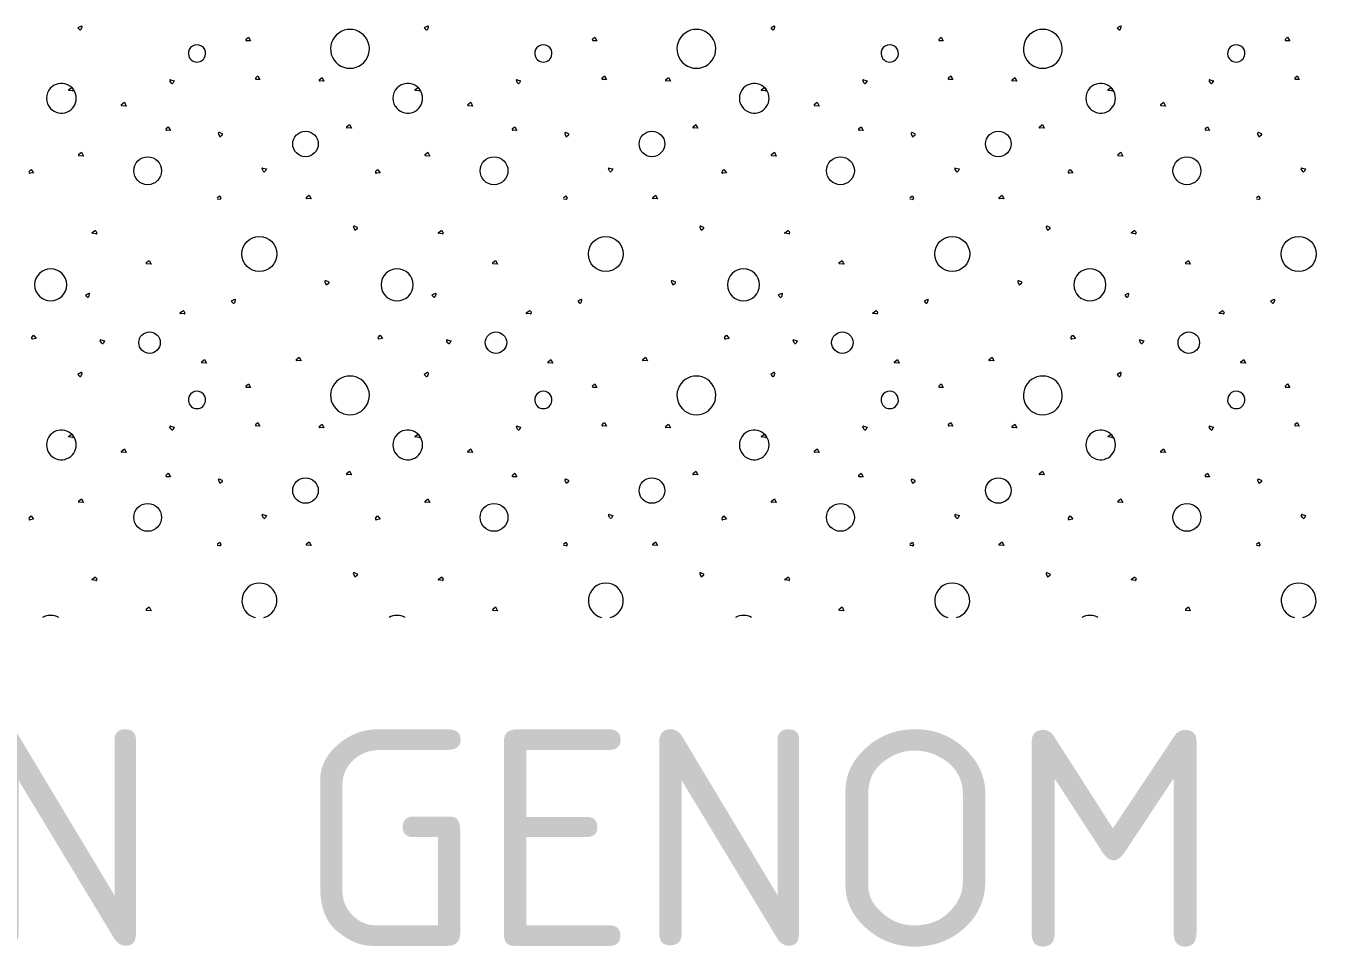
# Model space of a CAD drawing. Header units: millimetres. Extents: x 15 to 2176, y 3 to 641.
# Drawn here: x 212.6 to 272.6, y 3.3 to 45.8 of the extents above; entities that cross this region are included whole.
import ezdxf
from ezdxf.xclip import XClip

# ---------------------------------------------------------------- set-up
doc = ezdxf.new("R2010")
doc.units = ezdxf.units.MM
doc.header["$MEASUREMENT"] = 0
doc.header["$XCLIPFRAME"] = 0
doc.layers.add('A--------P-', color=7, linetype='Continuous')
doc.layers.add('A-L-10--EF-', color=4, linetype='Continuous', lineweight=0)
doc.styles.add('ISO', font='')
doc.styles.get('ISO').set_extended_font_data('ISOCPEUR')

# ---------------------------------------------------------------- blocks, each defined once
blk = doc.blocks.new('*X1')
at = {"layer": 'A-L-10--EF-'}
for p, q in [((215.185, 45.779), (215.037, 45.693)), ((215.037, 45.693), (215.104, 45.618)), ((215.194, 45.638), (215.227, 45.746)), ((231.185, 45.779), (231.037, 45.693)), ((231.037, 45.693), (231.104, 45.618)), ((231.194, 45.638), (231.227, 45.746)), ((247.185, 45.779), (247.037, 45.693)), ((247.037, 45.693), (247.104, 45.618)), ((247.194, 45.638), (247.227, 45.746)), ((263.185, 45.779), (263.037, 45.693)), ((263.037, 45.693), (263.104, 45.618)), ((263.194, 45.638), (263.227, 45.746)), ((222.81, 45.175), (222.912, 45.264)), ((223.007, 45.095), (222.838, 45.099)), ((222.912, 45.264), (223.007, 45.095)), ((238.81, 45.175), (238.912, 45.264)), ((239.007, 45.095), (238.838, 45.099)), ((238.912, 45.264), (239.007, 45.095)), ((254.81, 45.175), (254.912, 45.264)), ((255.007, 45.095), (254.838, 45.099)), ((254.912, 45.264), (255.007, 45.095)), ((270.81, 45.175), (270.912, 45.264)), ((271.007, 45.095), (270.838, 45.099)), ((270.912, 45.264), (271.007, 45.095)), ((219.358, 43.149), (219.289, 43.258)), ((219.32, 43.302), (219.486, 43.258)), ((219.486, 43.258), (219.433, 43.153)), ((223.251, 43.394), (223.352, 43.483)), ((223.447, 43.314), (223.278, 43.319)), ((223.352, 43.483), (223.447, 43.314)), ((226.184, 43.3), (226.319, 43.405)), ((226.404, 43.231), (226.199, 43.249)), ((226.319, 43.405), (226.404, 43.231)), ((235.358, 43.149), (235.289, 43.258)), ((235.32, 43.302), (235.486, 43.258)), ((235.486, 43.258), (235.433, 43.153)), ((239.251, 43.394), (239.352, 43.483)), ((239.447, 43.314), (239.278, 43.319)), ((239.352, 43.483), (239.447, 43.314)), ((242.184, 43.3), (242.319, 43.405)), ((242.404, 43.231), (242.199, 43.249)), ((242.319, 43.405), (242.404, 43.231)), ((251.358, 43.149), (251.289, 43.258)), ((251.32, 43.302), (251.486, 43.258)), ((251.486, 43.258), (251.433, 43.153)), ((255.251, 43.394), (255.352, 43.483)), ((255.447, 43.314), (255.278, 43.319)), ((255.352, 43.483), (255.447, 43.314)), ((258.184, 43.3), (258.319, 43.405)), ((258.404, 43.231), (258.199, 43.249)), ((258.319, 43.405), (258.404, 43.231)), ((267.358, 43.149), (267.289, 43.258)), ((267.32, 43.302), (267.486, 43.258)), ((267.486, 43.258), (267.433, 43.153)), ((271.251, 43.394), (271.352, 43.483)), ((271.447, 43.314), (271.278, 43.319)), ((271.352, 43.483), (271.447, 43.314)), ((214.604, 42.834), (214.726, 42.92)), ((214.792, 42.787), (214.609, 42.812)), ((214.805, 42.897), (214.83, 42.837)), ((230.604, 42.834), (230.726, 42.92)), ((230.792, 42.787), (230.609, 42.812)), ((230.805, 42.897), (230.83, 42.837)), ((246.604, 42.834), (246.726, 42.92)), ((246.792, 42.787), (246.609, 42.812)), ((246.805, 42.897), (246.83, 42.837)), ((262.604, 42.834), (262.726, 42.92)), ((262.792, 42.787), (262.609, 42.812)), ((262.805, 42.897), (262.83, 42.837)), ((217.05, 42.155), (217.185, 42.261)), ((217.27, 42.086), (217.065, 42.104)), ((217.185, 42.261), (217.27, 42.086)), ((233.05, 42.155), (233.185, 42.261)), ((233.27, 42.086), (233.065, 42.104)), ((233.185, 42.261), (233.27, 42.086)), ((249.05, 42.155), (249.185, 42.261)), ((249.27, 42.086), (249.065, 42.104)), ((249.185, 42.261), (249.27, 42.086)), ((265.05, 42.155), (265.185, 42.261)), ((265.27, 42.086), (265.065, 42.104)), ((265.185, 42.261), (265.27, 42.086)), ((219.11, 41.045), (219.212, 41.134)), ((219.307, 40.965), (219.138, 40.969)), ((219.212, 41.134), (219.307, 40.965)), ((221.526, 40.811), (221.587, 40.671)), ((221.698, 40.804), (221.573, 40.859)), ((227.449, 41.127), (227.585, 41.232)), ((227.67, 41.058), (227.464, 41.075)), ((227.585, 41.232), (227.67, 41.058)), ((235.11, 41.045), (235.212, 41.134)), ((235.307, 40.965), (235.138, 40.969)), ((235.212, 41.134), (235.307, 40.965)), ((237.526, 40.811), (237.587, 40.671)), ((237.698, 40.804), (237.573, 40.859)), ((243.449, 41.127), (243.585, 41.232)), ((243.67, 41.058), (243.464, 41.075)), ((243.585, 41.232), (243.67, 41.058)), ((251.11, 41.045), (251.212, 41.134)), ((251.307, 40.965), (251.138, 40.969)), ((251.212, 41.134), (251.307, 40.965)), ((253.526, 40.811), (253.587, 40.671)), ((253.698, 40.804), (253.573, 40.859)), ((259.449, 41.127), (259.585, 41.232)), ((259.67, 41.058), (259.464, 41.075)), ((259.585, 41.232), (259.67, 41.058)), ((267.11, 41.045), (267.212, 41.134)), ((267.307, 40.965), (267.138, 40.969)), ((267.212, 41.134), (267.307, 40.965)), ((269.526, 40.811), (269.587, 40.671)), ((269.698, 40.804), (269.573, 40.859)), ((221.587, 40.671), (221.703, 40.754)), ((237.587, 40.671), (237.703, 40.754)), ((253.587, 40.671), (253.703, 40.754)), ((269.587, 40.671), (269.703, 40.754)), ((215.071, 39.847), (215.207, 39.953)), ((215.292, 39.778), (215.086, 39.796)), ((215.207, 39.953), (215.292, 39.778)), ((231.071, 39.847), (231.207, 39.953)), ((231.292, 39.778), (231.086, 39.796)), ((231.207, 39.953), (231.292, 39.778)), ((247.071, 39.847), (247.207, 39.953)), ((247.292, 39.778), (247.086, 39.796)), ((247.207, 39.953), (247.292, 39.778)), ((263.071, 39.847), (263.207, 39.953)), ((263.292, 39.778), (263.086, 39.796)), ((263.207, 39.953), (263.292, 39.778)), ((212.787, 39.058), (212.873, 39.162)), ((212.993, 39.009), (212.825, 38.988)), ((212.873, 39.162), (212.993, 39.009)), ((223.613, 39.072), (223.543, 39.182)), ((223.575, 39.225), (223.741, 39.181)), ((223.741, 39.181), (223.688, 39.076)), ((228.787, 39.058), (228.873, 39.162)), ((228.993, 39.009), (228.825, 38.988)), ((228.873, 39.162), (228.993, 39.009)), ((239.613, 39.072), (239.543, 39.182)), ((239.575, 39.225), (239.741, 39.181)), ((239.741, 39.181), (239.688, 39.076)), ((244.787, 39.058), (244.873, 39.162)), ((244.993, 39.009), (244.825, 38.988)), ((244.873, 39.162), (244.993, 39.009)), ((255.613, 39.072), (255.543, 39.182)), ((255.575, 39.225), (255.741, 39.181)), ((255.741, 39.181), (255.688, 39.076)), ((260.787, 39.058), (260.873, 39.162)), ((260.993, 39.009), (260.825, 38.988)), ((260.873, 39.162), (260.993, 39.009)), ((271.613, 39.072), (271.543, 39.182)), ((271.575, 39.225), (271.741, 39.181)), ((271.741, 39.181), (271.688, 39.076)), ((221.466, 37.862), (221.586, 37.947)), ((221.587, 37.779), (221.466, 37.795)), ((221.586, 37.947), (221.633, 37.839)), ((225.586, 37.869), (225.721, 37.974)), ((225.806, 37.8), (225.601, 37.818)), ((225.721, 37.974), (225.806, 37.8)), ((237.466, 37.862), (237.586, 37.947)), ((237.587, 37.779), (237.466, 37.795)), ((237.586, 37.947), (237.633, 37.839)), ((241.586, 37.869), (241.721, 37.974)), ((241.806, 37.8), (241.601, 37.818)), ((241.721, 37.974), (241.806, 37.8)), ((253.466, 37.862), (253.586, 37.947)), ((253.587, 37.779), (253.466, 37.795)), ((253.586, 37.947), (253.633, 37.839)), ((257.586, 37.869), (257.721, 37.974)), ((257.806, 37.8), (257.601, 37.818)), ((257.721, 37.974), (257.806, 37.8)), ((269.466, 37.862), (269.586, 37.947)), ((269.587, 37.779), (269.466, 37.795)), ((269.586, 37.947), (269.633, 37.839)), ((215.683, 36.236), (215.805, 36.322)), ((215.872, 36.189), (215.688, 36.214)), ((215.884, 36.299), (215.91, 36.239)), ((227.76, 36.492), (227.822, 36.351)), ((227.933, 36.484), (227.808, 36.539)), ((227.822, 36.351), (227.938, 36.435)), ((231.683, 36.236), (231.805, 36.322)), ((231.872, 36.189), (231.688, 36.214)), ((231.884, 36.299), (231.91, 36.239)), ((243.76, 36.492), (243.822, 36.351)), ((243.933, 36.484), (243.808, 36.539)), ((243.822, 36.351), (243.938, 36.435)), ((247.683, 36.236), (247.805, 36.322)), ((247.872, 36.189), (247.688, 36.214)), ((247.884, 36.299), (247.91, 36.239)), ((259.76, 36.492), (259.822, 36.351)), ((259.933, 36.484), (259.808, 36.539)), ((259.822, 36.351), (259.938, 36.435)), ((263.683, 36.236), (263.805, 36.322)), ((263.872, 36.189), (263.688, 36.214)), ((263.884, 36.299), (263.91, 36.239)), ((218.196, 34.857), (218.331, 34.962)), ((218.416, 34.788), (218.211, 34.805)), ((218.331, 34.962), (218.416, 34.788)), ((234.196, 34.857), (234.331, 34.962)), ((234.416, 34.788), (234.211, 34.805)), ((234.331, 34.962), (234.416, 34.788)), ((250.196, 34.857), (250.331, 34.962)), ((250.416, 34.788), (250.211, 34.805)), ((250.331, 34.962), (250.416, 34.788)), ((266.196, 34.857), (266.331, 34.962)), ((266.416, 34.788), (266.211, 34.805)), ((266.331, 34.962), (266.416, 34.788)), ((226.448, 33.974), (226.51, 33.834)), ((226.621, 33.967), (226.496, 34.022)), ((226.51, 33.834), (226.626, 33.917)), ((242.448, 33.974), (242.51, 33.834)), ((242.621, 33.967), (242.496, 34.022)), ((242.51, 33.834), (242.626, 33.917)), ((258.448, 33.974), (258.51, 33.834)), ((258.621, 33.967), (258.496, 34.022)), ((258.51, 33.834), (258.626, 33.917)), ((215.536, 33.438), (215.387, 33.352)), ((215.387, 33.352), (215.455, 33.277)), ((215.545, 33.297), (215.578, 33.404)), ((222.271, 33.163), (222.123, 33.077)), ((222.123, 33.077), (222.19, 33.002)), ((222.28, 33.022), (222.313, 33.129)), ((231.536, 33.438), (231.387, 33.352)), ((231.387, 33.352), (231.455, 33.277)), ((231.545, 33.297), (231.578, 33.404)), ((238.271, 33.163), (238.123, 33.077)), ((238.123, 33.077), (238.19, 33.002)), ((238.28, 33.022), (238.313, 33.129)), ((247.536, 33.438), (247.387, 33.352)), ((247.387, 33.352), (247.455, 33.277)), ((247.545, 33.297), (247.578, 33.404)), ((254.271, 33.163), (254.123, 33.077)), ((254.123, 33.077), (254.19, 33.002)), ((254.28, 33.022), (254.313, 33.129)), ((263.536, 33.438), (263.387, 33.352)), ((263.387, 33.352), (263.455, 33.277)), ((263.545, 33.297), (263.578, 33.404)), ((270.271, 33.163), (270.123, 33.077)), ((270.123, 33.077), (270.19, 33.002)), ((270.28, 33.022), (270.313, 33.129)), ((219.749, 32.536), (219.871, 32.621)), ((219.938, 32.489), (219.755, 32.514)), ((219.95, 32.599), (219.976, 32.539)), ((235.749, 32.536), (235.871, 32.621)), ((235.938, 32.489), (235.755, 32.514)), ((235.95, 32.599), (235.976, 32.539)), ((251.749, 32.536), (251.871, 32.621)), ((251.938, 32.489), (251.755, 32.514)), ((251.95, 32.599), (251.976, 32.539)), ((267.749, 32.536), (267.871, 32.621)), ((267.938, 32.489), (267.755, 32.514)), ((267.95, 32.599), (267.976, 32.539)), ((212.905, 31.402), (212.991, 31.506)), ((213.111, 31.353), (212.943, 31.332)), ((212.991, 31.506), (213.111, 31.353)), ((216.137, 31.141), (216.068, 31.251)), ((216.1, 31.294), (216.265, 31.25)), ((216.265, 31.25), (216.213, 31.145)), ((228.905, 31.402), (228.991, 31.506)), ((229.111, 31.353), (228.943, 31.332)), ((228.991, 31.506), (229.111, 31.353)), ((232.137, 31.141), (232.068, 31.251)), ((232.1, 31.294), (232.265, 31.25)), ((232.265, 31.25), (232.213, 31.145)), ((244.905, 31.402), (244.991, 31.506)), ((245.111, 31.353), (244.943, 31.332)), ((244.991, 31.506), (245.111, 31.353)), ((248.137, 31.141), (248.068, 31.251)), ((248.1, 31.294), (248.265, 31.25)), ((248.265, 31.25), (248.213, 31.145)), ((260.905, 31.402), (260.991, 31.506)), ((261.111, 31.353), (260.943, 31.332)), ((260.991, 31.506), (261.111, 31.353)), ((264.137, 31.141), (264.068, 31.251)), ((264.1, 31.294), (264.265, 31.25)), ((264.265, 31.25), (264.213, 31.145)), ((220.75, 30.286), (220.885, 30.391)), ((220.97, 30.216), (220.765, 30.234)), ((220.885, 30.391), (220.97, 30.216)), ((225.124, 30.39), (225.26, 30.495)), ((225.345, 30.321), (225.14, 30.338)), ((225.26, 30.495), (225.345, 30.321)), ((236.75, 30.286), (236.885, 30.391)), ((236.97, 30.216), (236.765, 30.234)), ((236.885, 30.391), (236.97, 30.216)), ((241.124, 30.39), (241.26, 30.495)), ((241.345, 30.321), (241.14, 30.338)), ((241.26, 30.495), (241.345, 30.321)), ((252.75, 30.286), (252.885, 30.391)), ((252.97, 30.216), (252.765, 30.234)), ((252.885, 30.391), (252.97, 30.216)), ((257.124, 30.39), (257.26, 30.495)), ((257.345, 30.321), (257.14, 30.338)), ((257.26, 30.495), (257.345, 30.321)), ((268.75, 30.286), (268.885, 30.391)), ((268.97, 30.216), (268.765, 30.234)), ((268.885, 30.391), (268.97, 30.216)), ((215.185, 29.779), (215.037, 29.693)), ((215.037, 29.693), (215.104, 29.618)), ((215.194, 29.638), (215.227, 29.746)), ((231.185, 29.779), (231.037, 29.693)), ((231.037, 29.693), (231.104, 29.618)), ((231.194, 29.638), (231.227, 29.746)), ((247.185, 29.779), (247.037, 29.693)), ((247.037, 29.693), (247.104, 29.618)), ((247.194, 29.638), (247.227, 29.746)), ((263.185, 29.779), (263.037, 29.693)), ((263.037, 29.693), (263.104, 29.618)), ((263.194, 29.638), (263.227, 29.746)), ((222.81, 29.175), (222.912, 29.264)), ((223.007, 29.095), (222.838, 29.099)), ((222.912, 29.264), (223.007, 29.095)), ((238.81, 29.175), (238.912, 29.264)), ((239.007, 29.095), (238.838, 29.099)), ((238.912, 29.264), (239.007, 29.095)), ((254.81, 29.175), (254.912, 29.264)), ((255.007, 29.095), (254.838, 29.099)), ((254.912, 29.264), (255.007, 29.095)), ((270.81, 29.175), (270.912, 29.264)), ((271.007, 29.095), (270.838, 29.099)), ((270.912, 29.264), (271.007, 29.095)), ((219.358, 27.149), (219.289, 27.258)), ((219.32, 27.302), (219.486, 27.258)), ((219.486, 27.258), (219.433, 27.153)), ((223.251, 27.394), (223.352, 27.483)), ((223.447, 27.314), (223.278, 27.319)), ((223.352, 27.483), (223.447, 27.314)), ((226.184, 27.3), (226.319, 27.405)), ((226.404, 27.231), (226.199, 27.249)), ((226.319, 27.405), (226.404, 27.231)), ((235.358, 27.149), (235.289, 27.258)), ((235.32, 27.302), (235.486, 27.258)), ((235.486, 27.258), (235.433, 27.153)), ((239.251, 27.394), (239.352, 27.483)), ((239.447, 27.314), (239.278, 27.319)), ((239.352, 27.483), (239.447, 27.314)), ((242.184, 27.3), (242.319, 27.405)), ((242.404, 27.231), (242.199, 27.249)), ((242.319, 27.405), (242.404, 27.231)), ((251.358, 27.149), (251.289, 27.258)), ((251.32, 27.302), (251.486, 27.258)), ((251.486, 27.258), (251.433, 27.153)), ((255.251, 27.394), (255.352, 27.483)), ((255.447, 27.314), (255.278, 27.319)), ((255.352, 27.483), (255.447, 27.314)), ((258.184, 27.3), (258.319, 27.405)), ((258.404, 27.231), (258.199, 27.249)), ((258.319, 27.405), (258.404, 27.231)), ((267.358, 27.149), (267.289, 27.258)), ((267.32, 27.302), (267.486, 27.258)), ((267.486, 27.258), (267.433, 27.153)), ((271.251, 27.394), (271.352, 27.483)), ((271.447, 27.314), (271.278, 27.319)), ((271.352, 27.483), (271.447, 27.314)), ((214.604, 26.834), (214.726, 26.92)), ((214.792, 26.787), (214.609, 26.812)), ((214.805, 26.897), (214.83, 26.837)), ((230.604, 26.834), (230.726, 26.92)), ((230.792, 26.787), (230.609, 26.812)), ((230.805, 26.897), (230.83, 26.837)), ((246.604, 26.834), (246.726, 26.92)), ((246.792, 26.787), (246.609, 26.812)), ((246.805, 26.897), (246.83, 26.837)), ((262.604, 26.834), (262.726, 26.92)), ((262.792, 26.787), (262.609, 26.812)), ((262.805, 26.897), (262.83, 26.837)), ((217.05, 26.155), (217.185, 26.261)), ((217.27, 26.086), (217.065, 26.104)), ((217.185, 26.261), (217.27, 26.086)), ((233.05, 26.155), (233.185, 26.261)), ((233.27, 26.086), (233.065, 26.104)), ((233.185, 26.261), (233.27, 26.086)), ((249.05, 26.155), (249.185, 26.261)), ((249.27, 26.086), (249.065, 26.104)), ((249.185, 26.261), (249.27, 26.086)), ((265.05, 26.155), (265.185, 26.261)), ((265.27, 26.086), (265.065, 26.104)), ((265.185, 26.261), (265.27, 26.086)), ((227.449, 25.127), (227.585, 25.232)), ((227.585, 25.232), (227.67, 25.058)), ((243.449, 25.127), (243.585, 25.232)), ((243.585, 25.232), (243.67, 25.058)), ((259.449, 25.127), (259.585, 25.232)), ((259.585, 25.232), (259.67, 25.058)), ((219.11, 25.045), (219.212, 25.134)), ((219.307, 24.965), (219.138, 24.969)), ((219.212, 25.134), (219.307, 24.965)), ((221.526, 24.811), (221.587, 24.671)), ((221.698, 24.804), (221.573, 24.859)), ((221.587, 24.671), (221.703, 24.754)), ((227.67, 25.058), (227.464, 25.075)), ((235.11, 25.045), (235.212, 25.134)), ((235.307, 24.965), (235.138, 24.969)), ((235.212, 25.134), (235.307, 24.965)), ((237.526, 24.811), (237.587, 24.671)), ((237.698, 24.804), (237.573, 24.859)), ((237.587, 24.671), (237.703, 24.754)), ((243.67, 25.058), (243.464, 25.075)), ((251.11, 25.045), (251.212, 25.134)), ((251.307, 24.965), (251.138, 24.969)), ((251.212, 25.134), (251.307, 24.965)), ((253.526, 24.811), (253.587, 24.671)), ((253.698, 24.804), (253.573, 24.859)), ((253.587, 24.671), (253.703, 24.754)), ((259.67, 25.058), (259.464, 25.075)), ((267.11, 25.045), (267.212, 25.134)), ((267.307, 24.965), (267.138, 24.969)), ((267.212, 25.134), (267.307, 24.965)), ((269.526, 24.811), (269.587, 24.671)), ((269.698, 24.804), (269.573, 24.859)), ((269.587, 24.671), (269.703, 24.754)), ((215.071, 23.847), (215.207, 23.953)), ((215.292, 23.778), (215.086, 23.796)), ((215.207, 23.953), (215.292, 23.778)), ((231.071, 23.847), (231.207, 23.953)), ((231.292, 23.778), (231.086, 23.796)), ((231.207, 23.953), (231.292, 23.778)), ((247.071, 23.847), (247.207, 23.953)), ((247.292, 23.778), (247.086, 23.796)), ((247.207, 23.953), (247.292, 23.778)), ((263.071, 23.847), (263.207, 23.953)), ((263.292, 23.778), (263.086, 23.796)), ((263.207, 23.953), (263.292, 23.778)), ((212.787, 23.058), (212.873, 23.162)), ((212.993, 23.009), (212.825, 22.988)), ((212.873, 23.162), (212.993, 23.009)), ((223.613, 23.072), (223.543, 23.182)), ((223.575, 23.225), (223.741, 23.181)), ((223.741, 23.181), (223.688, 23.076)), ((228.787, 23.058), (228.873, 23.162)), ((228.993, 23.009), (228.825, 22.988)), ((228.873, 23.162), (228.993, 23.009)), ((239.613, 23.072), (239.543, 23.182)), ((239.575, 23.225), (239.741, 23.181)), ((239.741, 23.181), (239.688, 23.076)), ((244.787, 23.058), (244.873, 23.162)), ((244.993, 23.009), (244.825, 22.988)), ((244.873, 23.162), (244.993, 23.009)), ((255.613, 23.072), (255.543, 23.182)), ((255.575, 23.225), (255.741, 23.181)), ((255.741, 23.181), (255.688, 23.076)), ((260.787, 23.058), (260.873, 23.162)), ((260.993, 23.009), (260.825, 22.988)), ((260.873, 23.162), (260.993, 23.009)), ((271.613, 23.072), (271.543, 23.182)), ((271.575, 23.225), (271.741, 23.181)), ((271.741, 23.181), (271.688, 23.076)), ((221.466, 21.862), (221.586, 21.947)), ((221.587, 21.779), (221.466, 21.795)), ((221.586, 21.947), (221.633, 21.839)), ((225.586, 21.869), (225.721, 21.974)), ((225.806, 21.8), (225.601, 21.818)), ((225.721, 21.974), (225.806, 21.8)), ((237.466, 21.862), (237.586, 21.947)), ((237.587, 21.779), (237.466, 21.795)), ((237.586, 21.947), (237.633, 21.839)), ((241.586, 21.869), (241.721, 21.974)), ((241.806, 21.8), (241.601, 21.818)), ((241.721, 21.974), (241.806, 21.8)), ((253.466, 21.862), (253.586, 21.947)), ((253.587, 21.779), (253.466, 21.795)), ((253.586, 21.947), (253.633, 21.839)), ((257.586, 21.869), (257.721, 21.974)), ((257.806, 21.8), (257.601, 21.818)), ((257.721, 21.974), (257.806, 21.8)), ((269.466, 21.862), (269.586, 21.947)), ((269.587, 21.779), (269.466, 21.795)), ((269.586, 21.947), (269.633, 21.839)), ((227.76, 20.492), (227.822, 20.351)), ((227.933, 20.484), (227.808, 20.539)), ((227.822, 20.351), (227.938, 20.435)), ((243.76, 20.492), (243.822, 20.351)), ((243.933, 20.484), (243.808, 20.539)), ((243.822, 20.351), (243.938, 20.435)), ((259.76, 20.492), (259.822, 20.351)), ((259.933, 20.484), (259.808, 20.539)), ((259.822, 20.351), (259.938, 20.435)), ((215.683, 20.236), (215.805, 20.322)), ((215.872, 20.189), (215.688, 20.214)), ((215.884, 20.299), (215.91, 20.239)), ((231.683, 20.236), (231.805, 20.322)), ((231.872, 20.189), (231.688, 20.214)), ((231.884, 20.299), (231.91, 20.239)), ((247.683, 20.236), (247.805, 20.322)), ((247.872, 20.189), (247.688, 20.214)), ((247.884, 20.299), (247.91, 20.239)), ((263.683, 20.236), (263.805, 20.322)), ((263.872, 20.189), (263.688, 20.214)), ((263.884, 20.299), (263.91, 20.239)), ((218.196, 18.857), (218.331, 18.962)), ((218.416, 18.788), (218.211, 18.805)), ((218.331, 18.962), (218.416, 18.788)), ((234.196, 18.857), (234.331, 18.962)), ((234.416, 18.788), (234.211, 18.805)), ((234.331, 18.962), (234.416, 18.788)), ((250.196, 18.857), (250.331, 18.962)), ((250.416, 18.788), (250.211, 18.805)), ((250.331, 18.962), (250.416, 18.788)), ((266.196, 18.857), (266.331, 18.962)), ((266.416, 18.788), (266.211, 18.805)), ((266.331, 18.962), (266.416, 18.788))]:
    blk.add_line(p, q, dxfattribs=at)
for centre, radius in [((225.549, 40.337), 0.59), ((241.549, 40.337), 0.59), ((257.549, 40.337), 0.59), ((218.259, 39.098), 0.643), ((234.259, 39.098), 0.643), ((250.259, 39.098), 0.643), ((266.259, 39.098), 0.643), ((223.42, 35.257), 0.807), ((239.42, 35.257), 0.807), ((255.42, 35.257), 0.807), ((271.42, 35.257), 0.807), ((218.347, 31.166), 0.496), ((234.347, 31.166), 0.496), ((250.347, 31.166), 0.496), ((266.347, 31.166), 0.496), ((225.549, 24.337), 0.59), ((241.549, 24.337), 0.59), ((257.549, 24.337), 0.59), ((218.259, 23.098), 0.643), ((234.259, 23.098), 0.643), ((250.259, 23.098), 0.643), ((266.259, 23.098), 0.643)]:
    blk.add_circle(centre, radius, dxfattribs=at)
for centre, radius, start, end in [((215.144, 45.654), 0.0528, 221.92131, 342.82539), ((215.2, 45.754), 0.0288, 342.82539, 120), ((227.603, 44.727), 0.897, 343.60886, 196.39114), ((231.144, 45.654), 0.0528, 221.92131, 342.82539), ((231.2, 45.754), 0.0288, 342.82539, 120), ((243.603, 44.727), 0.897, 343.60886, 196.39114), ((247.144, 45.654), 0.0528, 221.92131, 342.82539), ((247.2, 45.754), 0.0288, 342.82539, 120), ((259.603, 44.727), 0.897, 343.60886, 196.39114), ((263.144, 45.654), 0.0528, 221.92131, 342.82539), ((263.2, 45.754), 0.0288, 342.82539, 120), ((222.839, 45.143), 0.0432, 131.23861, 268.41323), ((238.839, 45.143), 0.0432, 131.23861, 268.41323), ((254.839, 45.143), 0.0432, 131.23861, 268.41323), ((270.839, 45.143), 0.0432, 131.23861, 268.41323), ((220.536, 44.518), 0.4, 353.70667, 186.29333), ((220.536, 44.518), 0.4, 186.29333, 353.70667), ((227.603, 44.727), 0.897, 196.39114, 343.60886), ((236.536, 44.518), 0.4, 353.70667, 186.29333), ((236.536, 44.518), 0.4, 186.29333, 353.70667), ((243.603, 44.727), 0.897, 196.39114, 343.60886), ((252.536, 44.518), 0.4, 353.70667, 186.29333), ((252.536, 44.518), 0.4, 186.29333, 353.70667), ((259.603, 44.727), 0.897, 196.39114, 343.60886), ((268.536, 44.518), 0.4, 353.70667, 186.29333), ((268.536, 44.518), 0.4, 186.29333, 353.70667), ((219.313, 43.274), 0.0288, 75.20671, 212.38132), ((223.279, 43.362), 0.0432, 131.23861, 268.41323), ((226.201, 43.277), 0.0288, 127.90217, 265.07679), ((235.313, 43.274), 0.0288, 75.20671, 212.38132), ((239.279, 43.362), 0.0432, 131.23861, 268.41323), ((242.201, 43.277), 0.0288, 127.90217, 265.07679), ((251.313, 43.274), 0.0288, 75.20671, 212.38132), ((255.279, 43.362), 0.0432, 131.23861, 268.41323), ((258.201, 43.277), 0.0288, 127.90217, 265.07679), ((267.313, 43.274), 0.0288, 75.20671, 212.38132), ((271.279, 43.362), 0.0432, 131.23861, 268.41323), ((214.274, 42.445), 0.686, 136.1287, 223.8713), ((214.274, 42.445), 0.686, 223.8713, 136.1287), ((214.611, 42.824), 0.012, 125.11386, 262.28848), ((214.756, 42.876), 0.0528, 23.19256, 125.11386), ((214.797, 42.823), 0.036, 262.28848, 23.19256), ((219.395, 43.172), 0.0432, 212.38132, 333.2854), ((230.274, 42.445), 0.686, 136.1287, 223.8713), ((230.274, 42.445), 0.686, 223.8713, 136.1287), ((230.611, 42.824), 0.012, 125.11386, 262.28848), ((230.756, 42.876), 0.0528, 23.19256, 125.11386), ((230.797, 42.823), 0.036, 262.28848, 23.19256), ((235.395, 43.172), 0.0432, 212.38132, 333.2854), ((246.274, 42.445), 0.686, 136.1287, 223.8713), ((246.274, 42.445), 0.686, 223.8713, 136.1287), ((246.611, 42.824), 0.012, 125.11386, 262.28848), ((246.756, 42.876), 0.0528, 23.19256, 125.11386), ((246.797, 42.823), 0.036, 262.28848, 23.19256), ((251.395, 43.172), 0.0432, 212.38132, 333.2854), ((262.274, 42.445), 0.686, 136.1287, 223.8713), ((262.274, 42.445), 0.686, 223.8713, 136.1287), ((262.611, 42.824), 0.012, 125.11386, 262.28848), ((262.756, 42.876), 0.0528, 23.19256, 125.11386), ((262.797, 42.823), 0.036, 262.28848, 23.19256), ((267.395, 43.172), 0.0432, 212.38132, 333.2854), ((217.067, 42.133), 0.0288, 127.90217, 265.07679), ((233.067, 42.133), 0.0288, 127.90217, 265.07679), ((249.067, 42.133), 0.0288, 127.90217, 265.07679), ((265.067, 42.133), 0.0288, 127.90217, 265.07679), ((219.139, 41.013), 0.0432, 131.23861, 268.41323), ((221.559, 40.826), 0.036, 66.44748, 203.62209), ((221.687, 40.778), 0.0288, 305.5434, 66.44748), ((227.467, 41.104), 0.0288, 127.90217, 265.07679), ((235.139, 41.013), 0.0432, 131.23861, 268.41323), ((237.559, 40.826), 0.036, 66.44748, 203.62209), ((237.687, 40.778), 0.0288, 305.5434, 66.44748), ((243.467, 41.104), 0.0288, 127.90217, 265.07679), ((251.139, 41.013), 0.0432, 131.23861, 268.41323), ((253.559, 40.826), 0.036, 66.44748, 203.62209), ((253.687, 40.778), 0.0288, 305.5434, 66.44748), ((259.467, 41.104), 0.0288, 127.90217, 265.07679), ((267.139, 41.013), 0.0432, 131.23861, 268.41323), ((269.559, 40.826), 0.036, 66.44748, 203.62209), ((269.687, 40.778), 0.0288, 305.5434, 66.44748), ((215.089, 39.825), 0.0288, 127.90217, 265.07679), ((231.089, 39.825), 0.0288, 127.90217, 265.07679), ((247.089, 39.825), 0.0288, 127.90217, 265.07679), ((263.089, 39.825), 0.0288, 127.90217, 265.07679), ((212.82, 39.03), 0.0432, 140.11386, 277.28848), ((223.568, 39.197), 0.0288, 75.20671, 212.38132), ((223.649, 39.095), 0.0432, 212.38132, 333.2854), ((228.82, 39.03), 0.0432, 140.11386, 277.28848), ((239.568, 39.197), 0.0288, 75.20671, 212.38132), ((239.649, 39.095), 0.0432, 212.38132, 333.2854), ((244.82, 39.03), 0.0432, 140.11386, 277.28848), ((255.568, 39.197), 0.0288, 75.20671, 212.38132), ((255.649, 39.095), 0.0432, 212.38132, 333.2854), ((260.82, 39.03), 0.0432, 140.11386, 277.28848), ((271.568, 39.197), 0.0288, 75.20671, 212.38132), ((271.649, 39.095), 0.0432, 212.38132, 333.2854), ((221.593, 37.822), 0.0432, 262.28848, 23.19256), ((225.603, 37.846), 0.0288, 127.90217, 265.07679), ((237.593, 37.822), 0.0432, 262.28848, 23.19256), ((241.603, 37.846), 0.0288, 127.90217, 265.07679), ((253.593, 37.822), 0.0432, 262.28848, 23.19256), ((257.603, 37.846), 0.0288, 127.90217, 265.07679), ((269.593, 37.822), 0.0432, 262.28848, 23.19256), ((215.69, 36.226), 0.012, 125.11386, 262.28848), ((215.835, 36.278), 0.0528, 23.19256, 125.11386), ((215.876, 36.225), 0.036, 262.28848, 23.19256), ((227.793, 36.506), 0.036, 66.44748, 203.62209), ((227.922, 36.458), 0.0288, 305.5434, 66.44748), ((231.69, 36.226), 0.012, 125.11386, 262.28848), ((231.835, 36.278), 0.0528, 23.19256, 125.11386), ((231.876, 36.225), 0.036, 262.28848, 23.19256), ((243.793, 36.506), 0.036, 66.44748, 203.62209), ((243.922, 36.458), 0.0288, 305.5434, 66.44748), ((247.69, 36.226), 0.012, 125.11386, 262.28848), ((247.835, 36.278), 0.0528, 23.19256, 125.11386), ((247.876, 36.225), 0.036, 262.28848, 23.19256), ((259.793, 36.506), 0.036, 66.44748, 203.62209), ((259.922, 36.458), 0.0288, 305.5434, 66.44748), ((263.69, 36.226), 0.012, 125.11386, 262.28848), ((263.835, 36.278), 0.0528, 23.19256, 125.11386), ((263.876, 36.225), 0.036, 262.28848, 23.19256), ((218.214, 34.834), 0.0288, 127.90217, 265.07679), ((234.214, 34.834), 0.0288, 127.90217, 265.07679), ((250.214, 34.834), 0.0288, 127.90217, 265.07679), ((266.214, 34.834), 0.0288, 127.90217, 265.07679), ((213.78, 33.835), 0.74, 90, 270), ((213.78, 33.835), 0.74, 270, 90), ((229.78, 33.835), 0.74, 90, 270), ((229.78, 33.835), 0.74, 270, 90), ((245.78, 33.835), 0.74, 90, 270), ((245.78, 33.835), 0.74, 270, 90), ((261.78, 33.835), 0.74, 90, 270), ((261.78, 33.835), 0.74, 270, 90), ((226.481, 33.989), 0.036, 66.44748, 203.62209), ((226.609, 33.941), 0.0288, 305.5434, 66.44748), ((242.481, 33.989), 0.036, 66.44748, 203.62209), ((242.609, 33.941), 0.0288, 305.5434, 66.44748), ((258.481, 33.989), 0.036, 66.44748, 203.62209), ((258.609, 33.941), 0.0288, 305.5434, 66.44748), ((215.494, 33.312), 0.0528, 221.92131, 342.82539), ((215.55, 33.413), 0.0288, 342.82539, 120), ((222.23, 33.037), 0.0528, 221.92131, 342.82539), ((222.286, 33.138), 0.0288, 342.82539, 120), ((231.494, 33.312), 0.0528, 221.92131, 342.82539), ((231.55, 33.413), 0.0288, 342.82539, 120), ((238.23, 33.037), 0.0528, 221.92131, 342.82539), ((238.286, 33.138), 0.0288, 342.82539, 120), ((247.494, 33.312), 0.0528, 221.92131, 342.82539), ((247.55, 33.413), 0.0288, 342.82539, 120), ((254.23, 33.037), 0.0528, 221.92131, 342.82539), ((254.286, 33.138), 0.0288, 342.82539, 120), ((263.494, 33.312), 0.0528, 221.92131, 342.82539), ((263.55, 33.413), 0.0288, 342.82539, 120), ((270.23, 33.037), 0.0528, 221.92131, 342.82539), ((270.286, 33.138), 0.0288, 342.82539, 120), ((219.756, 32.526), 0.012, 125.11386, 262.28848), ((219.902, 32.578), 0.0528, 23.19256, 125.11386), ((219.943, 32.525), 0.036, 262.28848, 23.19256), ((235.756, 32.526), 0.012, 125.11386, 262.28848), ((235.902, 32.578), 0.0528, 23.19256, 125.11386), ((235.943, 32.525), 0.036, 262.28848, 23.19256), ((251.756, 32.526), 0.012, 125.11386, 262.28848), ((251.902, 32.578), 0.0528, 23.19256, 125.11386), ((251.943, 32.525), 0.036, 262.28848, 23.19256), ((267.756, 32.526), 0.012, 125.11386, 262.28848), ((267.902, 32.578), 0.0528, 23.19256, 125.11386), ((267.943, 32.525), 0.036, 262.28848, 23.19256), ((212.938, 31.375), 0.0432, 140.11386, 277.28848), ((216.092, 31.266), 0.0288, 75.20671, 212.38132), ((228.938, 31.375), 0.0432, 140.11386, 277.28848), ((232.092, 31.266), 0.0288, 75.20671, 212.38132), ((244.938, 31.375), 0.0432, 140.11386, 277.28848), ((248.092, 31.266), 0.0288, 75.20671, 212.38132), ((260.938, 31.375), 0.0432, 140.11386, 277.28848), ((264.092, 31.266), 0.0288, 75.20671, 212.38132), ((216.174, 31.164), 0.0432, 212.38132, 333.2854), ((232.174, 31.164), 0.0432, 212.38132, 333.2854), ((248.174, 31.164), 0.0432, 212.38132, 333.2854), ((264.174, 31.164), 0.0432, 212.38132, 333.2854), ((220.767, 30.263), 0.0288, 127.90217, 265.07679), ((225.142, 30.367), 0.0288, 127.90217, 265.07679), ((236.767, 30.263), 0.0288, 127.90217, 265.07679), ((241.142, 30.367), 0.0288, 127.90217, 265.07679), ((252.767, 30.263), 0.0288, 127.90217, 265.07679), ((257.142, 30.367), 0.0288, 127.90217, 265.07679), ((268.767, 30.263), 0.0288, 127.90217, 265.07679), ((215.144, 29.654), 0.0528, 221.92131, 342.82539), ((215.2, 29.754), 0.0288, 342.82539, 120), ((227.603, 28.727), 0.897, 343.60886, 196.39114), ((231.144, 29.654), 0.0528, 221.92131, 342.82539), ((231.2, 29.754), 0.0288, 342.82539, 120), ((243.603, 28.727), 0.897, 343.60886, 196.39114), ((247.144, 29.654), 0.0528, 221.92131, 342.82539), ((247.2, 29.754), 0.0288, 342.82539, 120), ((259.603, 28.727), 0.897, 343.60886, 196.39114), ((263.144, 29.654), 0.0528, 221.92131, 342.82539), ((263.2, 29.754), 0.0288, 342.82539, 120), ((220.536, 28.518), 0.4, 353.70667, 186.29333), ((222.839, 29.143), 0.0432, 131.23861, 268.41323), ((236.536, 28.518), 0.4, 353.70667, 186.29333), ((238.839, 29.143), 0.0432, 131.23861, 268.41323), ((252.536, 28.518), 0.4, 353.70667, 186.29333), ((254.839, 29.143), 0.0432, 131.23861, 268.41323), ((268.536, 28.518), 0.4, 353.70667, 186.29333), ((270.839, 29.143), 0.0432, 131.23861, 268.41323), ((220.536, 28.518), 0.4, 186.29333, 353.70667), ((227.603, 28.727), 0.897, 196.39114, 343.60886), ((236.536, 28.518), 0.4, 186.29333, 353.70667), ((243.603, 28.727), 0.897, 196.39114, 343.60886), ((252.536, 28.518), 0.4, 186.29333, 353.70667), ((259.603, 28.727), 0.897, 196.39114, 343.60886), ((268.536, 28.518), 0.4, 186.29333, 353.70667), ((214.274, 26.445), 0.686, 223.8713, 136.1287), ((219.313, 27.274), 0.0288, 75.20671, 212.38132), ((219.395, 27.172), 0.0432, 212.38132, 333.2854), ((223.279, 27.362), 0.0432, 131.23861, 268.41323), ((226.201, 27.277), 0.0288, 127.90217, 265.07679), ((230.274, 26.445), 0.686, 223.8713, 136.1287), ((235.313, 27.274), 0.0288, 75.20671, 212.38132), ((235.395, 27.172), 0.0432, 212.38132, 333.2854), ((239.279, 27.362), 0.0432, 131.23861, 268.41323), ((242.201, 27.277), 0.0288, 127.90217, 265.07679), ((246.274, 26.445), 0.686, 223.8713, 136.1287), ((251.313, 27.274), 0.0288, 75.20671, 212.38132), ((251.395, 27.172), 0.0432, 212.38132, 333.2854), ((255.279, 27.362), 0.0432, 131.23861, 268.41323), ((258.201, 27.277), 0.0288, 127.90217, 265.07679), ((262.274, 26.445), 0.686, 223.8713, 136.1287), ((267.313, 27.274), 0.0288, 75.20671, 212.38132), ((267.395, 27.172), 0.0432, 212.38132, 333.2854), ((271.279, 27.362), 0.0432, 131.23861, 268.41323), ((214.274, 26.445), 0.686, 136.1287, 223.8713), ((214.611, 26.824), 0.012, 125.11386, 262.28848), ((214.756, 26.876), 0.0528, 23.19256, 125.11386), ((214.797, 26.823), 0.036, 262.28848, 23.19256), ((230.274, 26.445), 0.686, 136.1287, 223.8713), ((230.611, 26.824), 0.012, 125.11386, 262.28848), ((230.756, 26.876), 0.0528, 23.19256, 125.11386), ((230.797, 26.823), 0.036, 262.28848, 23.19256), ((246.274, 26.445), 0.686, 136.1287, 223.8713), ((246.611, 26.824), 0.012, 125.11386, 262.28848), ((246.756, 26.876), 0.0528, 23.19256, 125.11386), ((246.797, 26.823), 0.036, 262.28848, 23.19256), ((262.274, 26.445), 0.686, 136.1287, 223.8713), ((262.611, 26.824), 0.012, 125.11386, 262.28848), ((262.756, 26.876), 0.0528, 23.19256, 125.11386), ((262.797, 26.823), 0.036, 262.28848, 23.19256), ((217.067, 26.133), 0.0288, 127.90217, 265.07679), ((233.067, 26.133), 0.0288, 127.90217, 265.07679), ((249.067, 26.133), 0.0288, 127.90217, 265.07679), ((265.067, 26.133), 0.0288, 127.90217, 265.07679), ((219.139, 25.013), 0.0432, 131.23861, 268.41323), ((221.559, 24.826), 0.036, 66.44748, 203.62209), ((221.687, 24.778), 0.0288, 305.5434, 66.44748), ((227.467, 25.104), 0.0288, 127.90217, 265.07679), ((235.139, 25.013), 0.0432, 131.23861, 268.41323), ((237.559, 24.826), 0.036, 66.44748, 203.62209), ((237.687, 24.778), 0.0288, 305.5434, 66.44748), ((243.467, 25.104), 0.0288, 127.90217, 265.07679), ((251.139, 25.013), 0.0432, 131.23861, 268.41323), ((253.559, 24.826), 0.036, 66.44748, 203.62209), ((253.687, 24.778), 0.0288, 305.5434, 66.44748), ((259.467, 25.104), 0.0288, 127.90217, 265.07679), ((267.139, 25.013), 0.0432, 131.23861, 268.41323), ((269.559, 24.826), 0.036, 66.44748, 203.62209), ((269.687, 24.778), 0.0288, 305.5434, 66.44748), ((215.089, 23.825), 0.0288, 127.90217, 265.07679), ((231.089, 23.825), 0.0288, 127.90217, 265.07679), ((247.089, 23.825), 0.0288, 127.90217, 265.07679), ((263.089, 23.825), 0.0288, 127.90217, 265.07679), ((212.82, 23.03), 0.0432, 140.11386, 277.28848), ((223.568, 23.197), 0.0288, 75.20671, 212.38132), ((223.649, 23.095), 0.0432, 212.38132, 333.2854), ((228.82, 23.03), 0.0432, 140.11386, 277.28848), ((239.568, 23.197), 0.0288, 75.20671, 212.38132), ((239.649, 23.095), 0.0432, 212.38132, 333.2854), ((244.82, 23.03), 0.0432, 140.11386, 277.28848), ((255.568, 23.197), 0.0288, 75.20671, 212.38132), ((255.649, 23.095), 0.0432, 212.38132, 333.2854), ((260.82, 23.03), 0.0432, 140.11386, 277.28848), ((271.568, 23.197), 0.0288, 75.20671, 212.38132), ((271.649, 23.095), 0.0432, 212.38132, 333.2854), ((221.593, 21.822), 0.0432, 262.28848, 23.19256), ((225.603, 21.846), 0.0288, 127.90217, 265.07679), ((237.593, 21.822), 0.0432, 262.28848, 23.19256), ((241.603, 21.846), 0.0288, 127.90217, 265.07679), ((253.593, 21.822), 0.0432, 262.28848, 23.19256), ((257.603, 21.846), 0.0288, 127.90217, 265.07679), ((269.593, 21.822), 0.0432, 262.28848, 23.19256), ((227.793, 20.506), 0.036, 66.44748, 203.62209), ((227.922, 20.458), 0.0288, 305.5434, 66.44748), ((243.793, 20.506), 0.036, 66.44748, 203.62209), ((243.922, 20.458), 0.0288, 305.5434, 66.44748), ((259.793, 20.506), 0.036, 66.44748, 203.62209), ((259.922, 20.458), 0.0288, 305.5434, 66.44748), ((215.69, 20.226), 0.012, 125.11386, 262.28848), ((215.835, 20.278), 0.0528, 23.19256, 125.11386), ((215.876, 20.225), 0.036, 262.28848, 23.19256), ((223.42, 19.257), 0.807, 284.17098, 255.82902), ((231.69, 20.226), 0.012, 125.11386, 262.28848), ((231.835, 20.278), 0.0528, 23.19256, 125.11386), ((231.876, 20.225), 0.036, 262.28848, 23.19256), ((239.42, 19.257), 0.807, 284.17098, 255.82902), ((247.69, 20.226), 0.012, 125.11386, 262.28848), ((247.835, 20.278), 0.0528, 23.19256, 125.11386), ((247.876, 20.225), 0.036, 262.28848, 23.19256), ((255.42, 19.257), 0.807, 284.17098, 255.82902), ((263.69, 20.226), 0.012, 125.11386, 262.28848), ((263.835, 20.278), 0.0528, 23.19256, 125.11386), ((263.876, 20.225), 0.036, 262.28848, 23.19256), ((271.42, 19.257), 0.807, 284.17098, 255.82902), ((218.214, 18.834), 0.0288, 127.90217, 265.07679), ((234.214, 18.834), 0.0288, 127.90217, 265.07679), ((250.214, 18.834), 0.0288, 127.90217, 265.07679), ((266.214, 18.834), 0.0288, 127.90217, 265.07679), ((213.78, 17.835), 0.74, 90, 120.24306), ((213.78, 17.835), 0.74, 59.75694, 90), ((229.78, 17.835), 0.74, 90, 120.24306), ((229.78, 17.835), 0.74, 59.75694, 90), ((245.78, 17.835), 0.74, 90, 120.24306), ((245.78, 17.835), 0.74, 59.75694, 90), ((261.78, 17.835), 0.74, 90, 120.24306), ((261.78, 17.835), 0.74, 59.75694, 90)]:
    blk.add_arc(centre, radius, start, end, dxfattribs=at)
blk = doc.blocks.new('Drawing_1_1', base_point=(268.282, 329.559))
blk.add_blockref('*X1', (0, 0))

msp = doc.modelspace()

# ---------------------------------------------------------------- block references
at = {"layer": 'A--------P-'}
ref = msp.add_blockref('Drawing_1_1', (268.282, 329.559), dxfattribs=at)
XClip(ref).set_block_clipping_path([(14.9798483411, 18.4741086751), (521.5845035658, 640.6436337123)])

# ---------------------------------------------------------------- texts
at = {"layer": 'A--------P-', "insert": (151.78, 3.264), "char_height": 10, "attachment_point": 7, "style": 'ISO'}
msp.add_mtext('\\A1;{\\fISOCPEUR|b0|i0|c0|p34;A SEKTION GENOM NY BALKONG}', dxfattribs=at)

doc.saveas('drawing.dxf')
